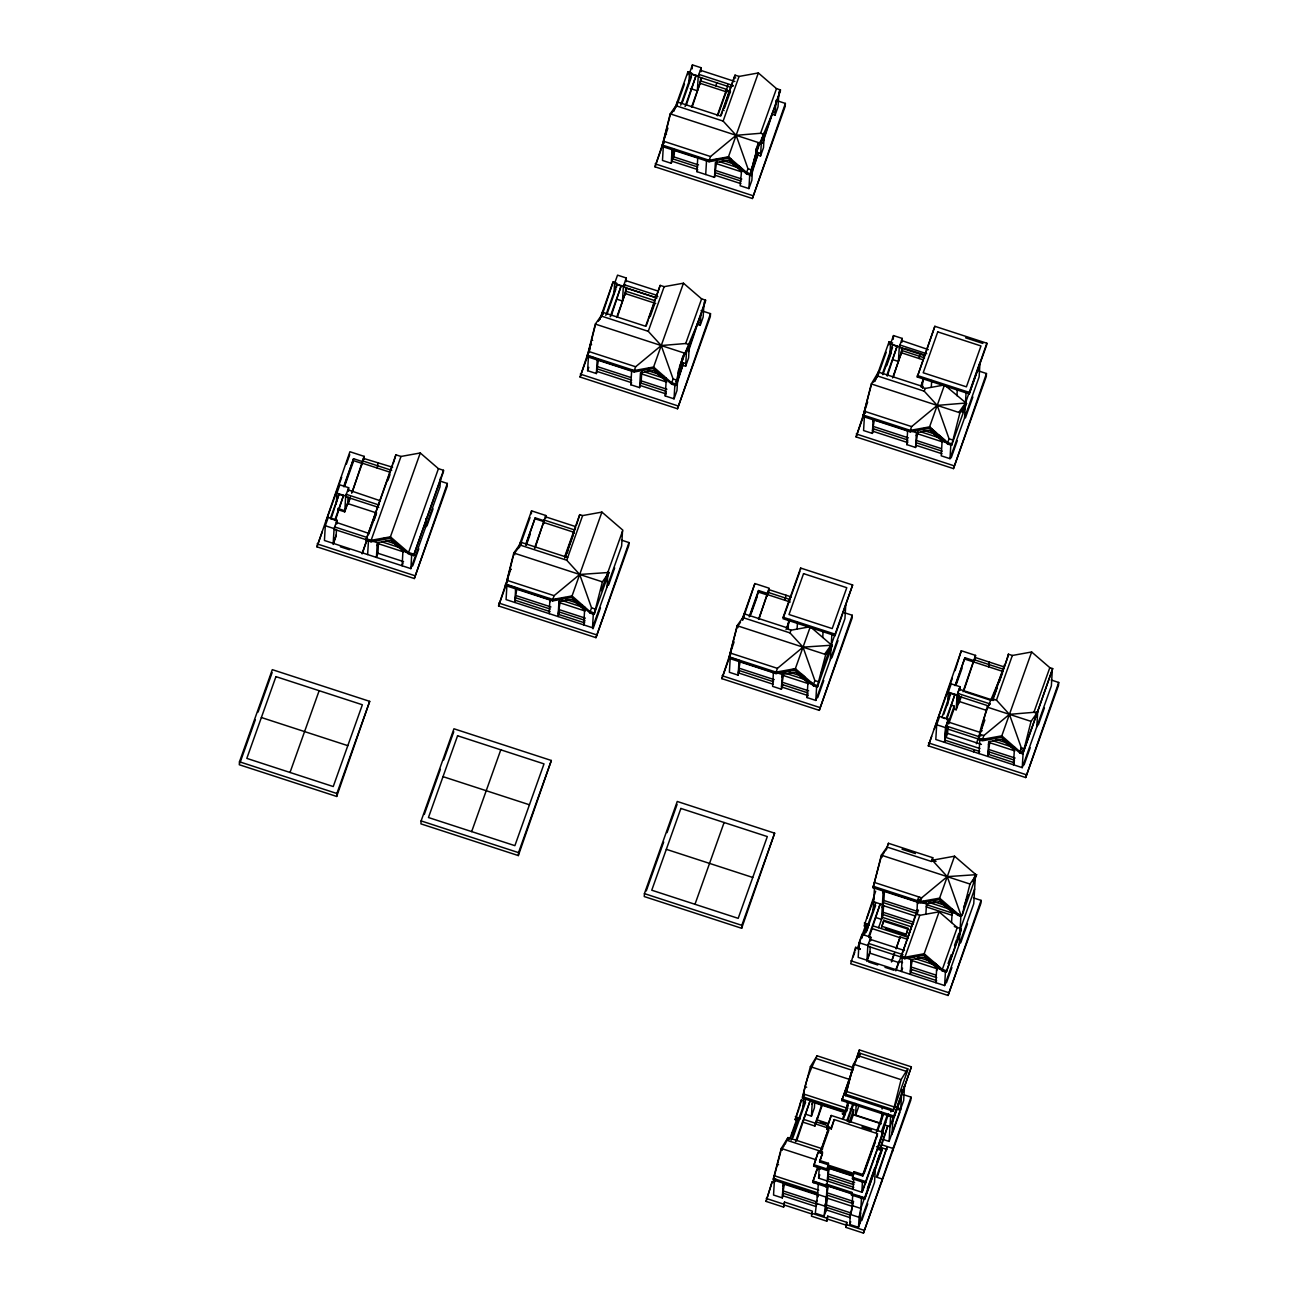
<?xml version="1.0" encoding="UTF-8"?>
<svg xmlns="http://www.w3.org/2000/svg" width="1298" height="1298" viewBox="0 0 1298 1298"><rect width="100%" height="100%" fill="white"/><g stroke="black" fill="none" stroke-linecap="round" stroke-linejoin="round"><path stroke-width="1.5" d="M239.481 761.796L239.303 764.749L336.701 796.453L369.703 701.358L272.304 669.654L239.481 761.796L336.88 793.5L336.701 796.453M439.844 481.006L447.323 483.44L447.145 486.393L414.322 578.535L316.923 546.831L349.925 451.736L364.186 456.377L364.008 459.33M336.815 523.97L337.042 520.287L328.264 517.431L325.311 525.739L324.435 540.487L410.866 568.621L439.99 486.847L440.541 477.632M330.455 518.145L339.086 494.311L343.467 495.739L334.819 520.027L331.899 519.07M337.042 520.287L334.089 528.594L333.132 544.446L336.101 536.139L336.49 529.503M334.819 526.517L334.641 529.47L367.172 540.049M336.263 504.208L336.912 493.159L339.865 484.852L348.643 487.707L348.432 491.39M336.296 522.364L368.794 533.397M339.103 493.873L330.941 519.232M343.499 495.301L335.338 520.66M337.723 509.579L344.749 511.866L345.69 496.014L348.643 487.707M346.42 493.938L346.258 496.891L378.773 507.469M347.896 489.784L380.411 500.817M348.091 496.923L347.653 504.37L350.298 496.939M344.181 486.653L353.559 458.713L362.337 461.569L362.158 464.522M352.229 492.396L362.775 460.319M391.688 470.33L362.742 460.92L363.667 457.837M365.955 540.13L395.906 454.803L400.985 456.458L420.276 452.97L438.432 468.659L443.51 470.298L443.429 471.774L413.559 555.625L408.481 553.97L390.325 538.297L371.033 541.785L365.955 540.13L392.499 465.625M367.642 554.554L368.518 539.806M377.069 467.978L378.107 463.126M371.033 541.785L371.406 540.747L377.296 542.661L376.42 557.41L377.896 553.256L378.481 543.424M392.613 467.264L363.618 458.421M395.906 454.803L393.164 463.759M377.296 542.661L390.52 540.276L402.964 551.017L402.088 565.766L403.078 562.991M410.866 568.621L411.742 553.873L411.369 554.911M413.559 555.625L443.51 470.298M414.322 578.535L447.323 483.44M425.419 527.734L425.971 518.519M421.12 820.92L420.941 823.873L518.34 855.577L551.342 760.482L453.943 728.778L421.12 820.92L518.519 852.624L518.34 855.577M621.369 540.098L628.962 542.564L628.784 545.517L595.96 637.659L498.562 605.955L510.795 569.157M590.119 613.094L571.964 597.421L552.672 600.909L505.474 585.544L505.571 584.068L552.753 599.433L572.045 595.944L590.493 612.056L590.119 613.094L594.095 614.392L609.038 572.467L579.703 574.462L554.1 595.668L552.753 599.433M550.174 609.022L515.728 597.81L514.835 602.467L515.712 587.718L506.95 584.863L506.074 599.611L592.505 627.745L621.628 545.971L622.505 531.223M514.998 599.887L516.912 588.367M514.787 554.83L513.7 554.473L519.443 546.344L520.498 542.142L567.697 557.507M531.385 513.813L531.563 510.86L545.809 515.501L545.647 518.454M525.771 545.095L535.198 517.837L543.959 520.693L543.797 523.646M535.084 548.064L544.333 519.654M545.371 516.75L575.42 526.534M549.881 598.492L549.281 613.678M558.757 604.738L559.665 599.708M558.205 613.954L560.119 602.434M564.808 556.566L564.727 558.043L567.68 549.752L567.502 552.688M702.916 311.179L710.493 313.645L710.314 316.598L677.491 408.756L580.092 377.037L590.996 344.002M574.024 530.476L573.846 533.429L574.397 529.438M598.443 359.449L596.382 373.548L587.605 370.693L588.481 355.944L588.108 356.982M601.315 590.704L622.862 530.184L601.915 512.093L582.624 515.582L579.735 514.641L576.328 525.463M596.382 373.548L597.258 358.8L596.885 359.838M600.974 317.426L602.402 312.201L645.625 326.269L660.179 285.382L664.154 286.663L683.462 283.191L701.618 298.864L705.593 300.163L688.492 349.211M584.457 622.813L584.619 620.233L558.951 611.877L558.789 614.457L584.457 622.813L583.727 624.89L584.603 610.141L572.158 599.4L558.935 601.785L558.059 616.534L559.535 612.38M592.505 627.745L593.381 612.997L594.468 613.354M616.664 283.11L613.094 281.942L602.207 314.992M594.095 614.392L602.402 581.861L609.038 572.467M613.938 294.5L614.587 283.435L617.54 275.144L626.317 277.999L626.107 281.682M616.615 287.101L616.777 284.148M595.96 637.659L628.962 542.564M621.174 285.576L611.326 315.69M626.317 277.999L623.365 286.29L622.488 301.039L617.231 299.319M656.464 297.761L623.932 287.166L624.078 284.668L656.61 295.246M607.058 586.858L607.935 572.11M625.328 294.727L625.782 287.215M617.296 317.28L625.847 291.19L654.014 300.357M666.896 389.238L641.228 380.882L639.59 387.615L630.812 384.76L631.688 370.011M639.59 387.615L640.466 372.867L653.689 370.482L666.134 381.223L665.257 395.971L674.035 398.827L676.988 390.52L677.864 375.787M641.066 383.462L641.78 371.666L641.034 373.743L666.701 382.099M777.713 100.92L785.371 103.418L785.193 106.371L752.386 198.513L654.987 166.809L667.886 128.129M660.179 285.382L648.789 318.61M662.986 146.755L663.359 145.717L662.483 160.449L671.261 163.305L672.137 148.572L671.764 149.611M672.705 149.448L672.007 161.244L697.659 169.584L696.929 171.661L714.484 177.372L716.658 161.439L715.912 163.516L741.58 171.871L741.758 168.918L740.136 185.728L748.914 188.583L751.866 180.292L752.743 165.544L756.994 148.702M672.737 159.167L673.337 149.205M674.554 149.481L674.214 155.014L671.261 163.305M665.257 395.971L666.15 391.315L640.482 382.959M687.794 74.667L687.972 71.715L691.542 72.866M688.881 83.056L689.481 73.207L692.434 64.9L701.212 67.756L700.969 71.698M680.687 105.138L691.672 73.921M692.191 68.843L692.434 64.9M644.425 893.624L644.262 896.561L741.661 928.281L774.646 833.17L677.248 801.466L644.425 893.624L741.823 925.328L741.661 928.281M674.035 398.827L674.911 384.078M671.666 384.176L672.023 383.153L653.592 367.026L634.3 370.514L587.102 355.149L587.021 356.626L634.203 371.991L653.494 368.502L671.666 384.176L675.641 385.474C680.704 355.246 697.432 329.741 705.593 300.163M696.053 75.349L686.204 105.446M677.491 408.756L710.493 313.645M701.212 67.756L698.243 76.063L697.367 90.795L690.358 88.524M676.793 384.208L683.592 362.953L675.641 385.474M700.206 84.484L700.628 77.604M692.11 107.231L700.725 80.947L726.393 89.302M696.929 171.661L697.805 156.928M683.446 365.533L685.636 366.247L686.512 351.498L687.843 347.783M689.368 345.041L688.589 357.94L685.636 366.247M690.65 342.088L690.568 343.548L689.465 343.191M705.706 174.516L706.583 159.784M688.329 351.79L698.162 322.066L700.352 322.78M698.016 324.646L700.206 325.36L700.904 313.564M703.922 304.154L703.159 317.053L700.206 325.36M714.484 177.372L715.36 162.639L728.584 160.238L741.012 170.995M725.874 92.839L727.902 84.711M764.019 137.166L780.471 89.919L776.496 88.621L758.34 72.948L739.049 76.436L735.057 75.138L723.002 110.233L724.089 110.59M748.914 188.583L749.79 173.851L750.893 174.208M750.601 173.77L746.626 172.472L728.47 156.798L709.179 160.287L661.98 144.922L661.899 146.398L709.081 161.747L728.389 158.275L746.545 173.948L750.52 175.246C755.598 145.003 772.326 119.513 780.471 89.919M844.641 612.786L852.267 615.268L852.088 618.205L819.281 710.363L721.883 678.659L734.1 641.861M752.386 198.513L785.371 103.418M756.507 148.313L756.296 151.996L760.677 153.424M751.007 175.847L758.486 152.71L752.499 169.519M728.795 658.232L728.876 656.756L776.074 672.121L795.366 668.632L813.521 684.322L817.497 685.62L817.416 687.08L813.44 685.798L795.285 670.109L775.993 673.597L728.795 658.232L737.004 627.177L740.46 622.294M730.255 657.551L729.379 672.299L738.156 675.155L739.049 670.498L773.494 681.71M758.324 155.289L760.531 156.003L761.407 141.271L763.386 135.69L764.49 136.047L758.746 144.175L750.52 175.246M765.544 131.844L765.447 133.321L764.36 132.964L763.484 147.712L760.531 156.003M738.156 675.155L739.033 660.406L729.168 657.194M738.319 672.575L740.233 661.055M762.575 143.364L773.04 111.823L775.247 112.537M772.894 114.402L775.084 115.116L775.961 100.384M778.914 92.077L778.037 106.825L775.084 115.116M767.102 596.334L769.13 588.205L754.868 583.565L742.634 620.363M758.34 593.478L758.503 590.525L767.28 593.381M759.07 618.886L767.881 591.726M790.385 599.66L767.832 592.31L768.838 589.032M783.132 617.248L783.051 618.724L835.036 635.647L852.64 584.976L800.655 568.053L783.132 617.248L835.117 634.17L835.036 635.647M784.917 600.276L786.02 595.23M773.105 672.656L773.478 671.618L772.602 686.366L781.38 689.222L782.256 674.473L777.827 673.045M782.077 677.426L782.986 672.413M781.526 686.642L783.44 675.122M795.366 668.632L810.309 626.723L791.001 630.195L788.129 629.27L788.681 619.779M797.086 629.108L797.491 622.277M800.574 569.53L800.655 568.053M903.359 1094.636L911.001 1097.118L910.823 1100.071L863.446 1233.1L845.89 1227.389L846.799 1222.359L827.718 1216.145L826.81 1221.175L811.445 1216.177L812.37 1211.148L784.511 1202.078L783.586 1207.108L766.047 1201.396L772.132 1181.845L774.322 1182.559L775.604 1178.941M772.132 1181.845L766.047 1201.396M817.643 1194.371L815.29 1213.257L824.052 1216.112L826.42 1197.227L773.332 1179.947L773.413 1178.47L781.266 1148.438L787.983 1137.583L822.656 1148.876M774.419 1180.304L773.543 1195.036L782.321 1197.892L783.213 1193.251L817.659 1204.447M845.809 603.927L844.933 618.659L815.809 700.433L807.031 697.578L807.908 682.829L795.479 672.088L782.256 674.473M807.778 695.501L807.924 692.921L782.272 684.565L782.11 687.145L807.778 695.501L807.031 697.578M782.321 1197.892L783.197 1183.159M782.483 1195.312L784.398 1183.792M783.586 1207.108L784.511 1202.078M785.128 1144.317L787.983 1137.583M815.809 700.433L816.685 685.685L817.789 686.042M791.845 1133.089L791.699 1135.523L796.453 1122.17M822.737 637.464L823.143 630.617M819.281 710.363L852.267 615.268M797.313 1117.318L797.134 1120.271L795.171 1119.622L801.255 1100.071L803.446 1100.785M798.822 1118.341L795.333 1116.669M801.255 1100.071L799.422 1107.697M844.852 1111.98L802.456 1098.173L802.537 1096.696L810.39 1066.664L817.107 1055.809L853.711 1067.735M803.008 1107.746L803.543 1098.53M830.379 659.546L831.904 633.749M806.188 1114.414L811.445 1116.134L812.321 1101.385M817.107 1055.809C811.234 1068.27 805.166 1081.023 803.43 1095.447L802.456 1098.173M814.738 1102.294L814.398 1107.827L811.445 1116.134M802.44 1121.991L814.901 1126.047L822.088 1103.43M978.838 371.033L986.464 373.516L986.285 376.452L953.478 468.61L856.08 436.907L867.632 401.974M814.901 1126.047L816.523 1119.687L828.254 1123.516L827.507 1125.577L815.777 1121.764M876.475 1146.734L882.251 1148.6L882.153 1150.077L864.646 1199.271L851.472 1194.987L851.959 1192.408L826.291 1184.052L825.804 1186.632L826.972 1183.37L826.063 1186.778L812.645 1182.348L817.172 1168.411L820.093 1169.368M813.619 1166.123L818.129 1152.202L822.526 1153.63L819.573 1161.937L828.335 1164.793L826.777 1170.407L813.619 1166.123L818.129 1152.202M816.929 1117.919L816.75 1120.855L822.526 1104.42M813.846 1182.786L813.911 1181.764L819.152 1183.468M922.878 378.043L922.326 387.518L925.198 388.443L944.506 384.971L966.539 403.418L951.612 445.328L947.637 444.046L929.482 428.356L910.19 431.845L862.992 416.48L871.299 383.948L878.373 372.055L922.683 386.479L922.602 387.956M818.292 1183.419L817.464 1197.308L818.211 1195.247L783.765 1184.036L783.019 1186.096M821.569 1150.661L828.887 1130.104L826.696 1129.39L826.777 1127.913L831.223 1115.469L883.208 1132.391L861.823 1192.213L818.6 1178.146L819.265 1167.097M819.573 1161.937L822.608 1152.153L820.417 1151.44L829.065 1127.151L831.255 1127.865L831.174 1129.341L834.208 1119.574L877.432 1133.641L877.253 1136.594M820.417 1151.44L820.336 1152.916L829.065 1127.151M864.452 415.798L863.576 430.547L872.353 433.402L873.83 429.249M826.063 1186.778L826.291 1184.052M826.777 1170.407L828.432 1163.316L819.655 1160.461M825.544 1211.959L827.118 1185.431M827.297 1182.478L828.254 1166.253M828.335 1164.793L828.432 1163.316M831.223 1115.469L826.696 1129.39M872.353 433.402L873.23 418.654L872.856 419.692M826.242 1200.179L827.151 1195.15L852.818 1203.506M827.378 1181.002L828.27 1176.345L853.938 1184.701M825.69 1209.379L827.605 1197.859M826.42 1197.227L828.351 1185.399M827.524 1178.422L829.406 1167.486M826.81 1221.175L827.718 1216.145M872.499 430.822L874.43 419.303M878.373 372.055L876.945 377.296L873.505 382.164M841.769 1100.574L859.39 1049.92L911.374 1066.842L893.77 1117.497L841.769 1100.574L853.224 1068.416M860.266 948.822L855.658 947.329L850.677 963.765L948.075 995.469L980.899 903.327L981.077 900.374L973.435 897.891M888.887 344.749L889.065 341.812L892.635 342.964M845.533 1095.658L853.467 1064.165L860.185 1053.311L907.789 1068.806L907.708 1070.282L893.138 1111.153L845.533 1095.658L853.386 1065.642M889.99 353.105L890.525 343.889L893.495 335.582L902.256 338.437L902.045 342.12M845.209 1112.062L845.079 1114.284L842.207 1113.798L845.047 1114.722M855.479 950.266L855.658 947.329M846.848 1111.12L847.416 1101.645M882.38 373.938L892.732 344.603M893.267 339.265L893.495 335.582M860.233 949.406L857.41 947.897M870.585 940.904L870.796 937.221L862.018 934.365L859.065 942.673L858.189 957.405L944.62 985.539L973.743 903.781L975.496 874.284L954.549 856.193L932.289 860.217L931.396 861.466L887.086 847.042L881.342 855.187L873.035 887.718L920.233 903.084L939.525 899.595L957.681 915.268L960.569 916.21L960.942 915.171L947.264 876.637L932.289 860.217L932.743 857.702L888.432 843.278L887.086 847.042M861.807 938.048L862.018 934.365M897.113 346.031L887.264 376.128M845.89 1227.389L846.799 1222.359M875.663 891.174L864.127 925.993L865.896 926.561L866.058 923.608M850.693 1122.17L853.338 1114.739L853.646 1109.725L850.352 1108.654M902.256 338.437L899.303 346.744L898.427 361.477L893.17 359.773M854.944 1104.858L855.025 1103.381M900.049 344.668L899.871 347.621L924.744 355.717M856.242 1103.657L855.544 1115.453L858.497 1107.145M859.39 1049.92L855.252 1062.737M901.526 340.514L928.297 349.6M875.42 1167.551L874.544 1182.3L858.497 1227.324L849.719 1224.468L850.32 1214.441L853.565 1201.429L827.897 1193.073M851.472 1194.987L851.959 1192.408M883.208 1132.391L865.604 1183.046L852.445 1178.762L854.1 1171.672L862.862 1174.528L862.781 1176.004L854.003 1173.149M901.299 354.581L901.721 347.653M851.731 1195.134L851.796 1194.095M860.185 1053.311L859.13 1057.497M893.267 377.134L902.078 349.973M852.445 1178.762L854.1 1171.672M852.656 1195.75L851.796 1210.288L850.32 1214.441L859.098 1217.297L858.497 1227.324M853.046 1189.357L853.743 1177.562M866.886 930.731L868.914 924.549L864.306 923.04M870.796 937.221L867.843 945.528L866.886 961.445L869.855 953.138L870.244 946.437M873.083 911.001L874.511 887.037L874.138 888.075M859.974 1223.17L861.515 1197.373M861.823 1192.213L862.472 1181.164M942.121 451.169L916.469 442.813L915.577 447.469L906.799 444.614L907.675 429.865L907.302 430.904M907.529 442.537L907.691 439.957L873.246 428.746L873.1 431.325L907.529 442.537L906.799 444.614M863.949 1199.109L864.014 1198.07L858.773 1196.367M864.646 1199.271L882.251 1148.6M865.604 1183.046L865.685 1181.569L852.526 1177.286M863.446 1233.1L911.001 1097.118M883.857 920.136L881.634 927.194L883.808 920.282L908.097 928.184L905.923 935.095L885.366 928.411M882.234 907.594L883.143 902.564L917.589 913.776M883.597 905.209L882.997 915.236L878.568 927.681M873.635 901.785L882.397 904.641L883.873 900.488L884.457 890.655M888.335 844.755L888.432 843.278M917.248 376.972L934.852 326.301L986.837 343.224L986.756 344.7L969.233 393.894L917.248 376.972L934.852 326.301M919.114 358.524L920.217 353.478M915.577 447.469L916.453 432.721L910.547 430.806L910.19 431.845M915.723 444.889L917.637 433.37M880.596 1113.213L880.693 1111.737M881.342 1121.537L881.796 1113.911M882.088 1109.06L882.169 1107.583M880.839 1151.699L880.904 1150.661M881.699 1181.845L881.877 1178.892L876.393 1177.108L887.248 1146.588L877.578 1176.231M878.308 1145.68L885.771 1122.283M931.283 387.356L931.688 380.525M896.123 948.903L900.163 936.929L907.399 939.281L911.228 926.74L882.267 917.313L882.445 914.36L913.062 924.322M902.532 962.581L898.881 961.396L898.8 962.792L901.461 955.328M883.841 1139.693L889.098 1141.413L890.639 1115.599M890.85 1111.915L890.947 1110.439M918.773 896.902L917.443 900.666L916.923 914.376L918.416 910.223L917.313 909.866L900.812 957.421L904.787 958.703L924.095 955.231L942.251 970.904L946.226 972.202L961.153 930.277L961.25 928.8L954.322 926.545M893.138 1111.153L901.072 1079.66L907.789 1068.806M902.272 956.74L901.396 971.472L902.581 968.162M891.969 1134.582L892.943 1118.357M893.77 1117.497L911.374 1066.842M892.57 1151.326L892.732 1148.373L881.618 1144.755M901.818 1090.142L900.617 1110.293L897.113 1109.157M904.787 958.703L905.16 957.681L911.05 959.595L910.174 974.327L911.65 970.19M916.453 432.721L929.676 430.336L942.105 441.077L941.228 455.825L950.006 458.681L979.13 376.907L980.006 362.174L962.143 412.342M910.352 971.391L912.251 960.163M917.313 909.866L917.232 911.342L883.873 900.488M1051.218 680.022L1058.697 682.456L1058.519 685.409L1025.696 777.551L928.297 745.847L961.299 650.752L975.561 655.393L974.863 659.79L975.009 657.437L1003.954 666.864M950.006 458.681L950.882 443.932L951.986 444.289M951.612 445.328L959.92 412.796L966.539 403.418M948.189 722.986L948.416 719.303L939.638 716.447L936.685 724.755L935.809 739.503L1022.24 767.637L1051.364 685.863L1052.24 671.115M925.88 914.214L926.496 903.96L920.606 902.045L923.641 901.493M956.934 395.712L957.34 388.865M953.478 468.61L986.464 373.516M944.733 718.557L941.829 717.161M948.416 719.303L945.463 727.61L944.587 742.359L946.193 725.533M946.226 718.589L954.841 694.755L950.46 693.327L941.813 717.599M947.524 705.074L948.286 692.175L951.239 683.868L960.017 686.723L959.806 690.406M964.576 417.794L966.101 391.996M946.794 736.128L947.297 727.87M978.692 736.566L946.177 725.971L947.67 721.38M947.54 734.051L947.978 726.685M950.314 695.825L950.477 692.889M969.233 393.894L986.837 343.224M911.05 959.595L924.273 957.194L936.718 967.951L935.842 982.683L936.588 980.607L910.92 972.267L911.099 969.314L936.767 977.67M948.676 723.992L953.998 709.049L954.176 706.112L951.239 705.155M954.874 694.316L946.713 719.676M953.998 709.049L956.188 709.763L957.064 695.03L960.017 686.723M956.934 707.686L957.81 692.954M961.299 650.752L955.101 670.628M958.411 703.548L958.865 695.679M990.309 703.987L957.778 693.392L959.287 688.8M959.465 695.939L959.06 702.867L961.429 696.296M944.62 985.539L945.496 970.807L946.599 971.164M946.226 972.202L961.25 928.8M955.588 685.149L964.933 657.729L973.711 660.585L963.035 691.72M951.548 922.57L952.164 912.316L939.72 901.575L926.496 903.96M948.075 995.469L981.077 900.374M963.765 690.958L974.198 659.725L1003.143 669.151M959.19 944.668L960.942 915.171M978.432 739.503C983.511 709.26 1000.239 683.77 1008.384 654.176L1012.359 655.474L1031.65 651.985L1049.822 667.659L1052.694 668.6L1022.743 753.927L1019.871 752.986L1001.699 737.313L982.408 740.801L978.432 739.503L981.937 727.205M979.016 753.57L979.893 738.822L979.536 739.86M988.524 666.799L989.482 662.142M987.956 753.846L989.871 742.31M993.457 696.101L992.353 700.433M1008.303 655.652L1008.384 654.176M1014.209 762.705L1014.355 760.125L988.687 751.769L988.541 754.349L1014.209 762.705L1013.462 764.782L1014.338 750.033L1001.894 739.292L988.67 741.677L987.794 756.426L989.271 752.272M1022.743 753.927L1052.694 668.6M1022.24 767.637L1023.116 752.889L1009.438 714.354L996.458 700.125L992.483 698.827M1025.696 777.551L1058.697 682.456M1036.794 726.75L1037.67 712.002L1009.438 714.354L983.835 735.56L982.505 739.325L978.514 738.027M880.158 1153.598L860.85 1208.438L859.098 1217.297L860.574 1213.159M594.192 612.916L590.217 611.618L591.547 607.853L579.703 574.462L566.723 560.233L519.524 544.868L513.781 553.013L506.901 580.303L554.1 595.668M507.242 580.06L513.245 556.29M675.723 383.997L671.747 382.715L673.094 378.951L661.234 345.544L648.254 331.315L601.055 315.966L595.328 324.094L588.448 351.385L635.631 366.75L661.234 345.544L685.701 343.516L689.692 344.814M588.351 352.861L591.223 341.471M595.23 325.571L591.58 340.076L592.667 340.433M746.626 172.472L747.972 168.708L736.128 135.317L723.132 121.087L675.95 105.722L670.206 113.851L663.327 141.157L710.525 156.523L736.128 135.317L760.596 133.272L764.571 134.57M670.109 115.327L663.229 142.634L664.333 142.991M678.335 373.905L682.586 357.08L686.512 351.498M813.521 684.322L814.868 680.558L803.024 647.15L790.028 632.921L742.845 617.572L737.102 625.701L730.222 653.008L777.421 668.356L803.024 647.15L832.342 645.171L817.416 687.08M862.992 416.48L871.201 385.425M817.497 685.62L825.723 654.549L832.342 645.171M780.715 1151.732L773.332 1179.947M884.311 852.332L881.261 856.664L873.035 887.718M982.294 725.809L986.642 708.497M957.681 915.268L958.054 914.23L962.029 915.528L969.963 884.035L976.599 874.641L947.264 876.637L919.033 900.017M1037.67 712.002L1031.05 721.38L1024.171 748.686L1021.299 747.745L1019.952 751.51L1022.824 752.451M239.968 762.867L255.382 719.611M258.059 712.099L272.126 672.607M316.923 546.831L322.277 531.791M325.636 522.38L341.699 477.258M346.388 464.084L349.746 454.689M343.629 486.588L353.559 458.713M344.57 486.377L353.381 461.666M333.213 543.343L336.166 535.036M347.767 502.456L344.814 510.747L337.788 508.475M362.337 461.569L364.186 456.377M344.749 511.866L347.702 503.559L376.663 512.986M351.628 493.224L362.661 462.234M348.253 503.543L350.233 497.961M366.799 539.757L362.093 553.873L366.734 540.86M368.778 534.176L376.063 513.732M387.972 480.292L389.968 474.711M374.019 520.417L375.998 514.835M366.052 538.654L371.114 540.309L400.985 456.458M290.022 772.456L319.146 690.698M377.118 545.614L377.864 543.538L403.532 551.893M371.114 540.309L390.422 536.82L420.276 452.97M413.656 554.149L408.578 552.494L438.432 468.659M412.715 565.863L418.816 548.746M426.945 525.933L433.045 508.816M336.88 793.5L369.703 701.358M518.162 548.47L531.563 510.86M599.692 319.551L613.094 281.942M673.905 111.206L687.972 71.715M505.474 585.544L506.82 581.78M424.284 814.479L440.363 769.341M443.721 759.93L453.765 731.731M498.562 605.955L507.94 579.638M519.33 547.659L530.038 517.577M580.092 377.037L590.136 348.838M654.987 166.809L663.684 142.358M676.42 106.631L684.452 84.062M506.577 585.901L506.95 584.863M605.793 315.365L616.761 284.587L621.142 286.031L610.19 316.793M606.945 314.246L615.966 288.919M682.472 102.201L691.493 76.858M525.82 544.138L535.198 517.837M587.605 370.693L588.789 367.366M526.323 545.209L530.33 533.932M685.068 106.566L696.036 75.787L691.639 74.359M515.355 588.757L515.712 587.718M515.549 590.671L516.279 588.594L550.725 599.806L549.979 601.883M623.932 287.166L624.922 284.408M543.959 520.693L545.809 515.501M625.506 291.774L626.885 288.27L656.934 298.053M700.385 81.547L701.764 78.042M534.549 547.951L543.911 521.65L535.133 518.794M616.631 317.475L625.441 292.731M691.526 107.231L700.336 82.504M715.75 85.83L716.788 82.926M717.21 115.717L725.988 91.071L730.368 92.499M717.778 115.587L726.247 91.801L700.579 83.445M735.057 75.138L720.504 116.025L677.28 101.958L675.852 107.199L671.131 113.883M646.177 325.928L648.124 320.476M721.055 115.684L722.353 112.05M564.646 556.777L579.735 514.641M650.201 316.598L654.89 303.44M724.414 108.237L730.433 91.331L726.053 89.903M568.346 547.87L575.663 527.329M565.814 555.966L573.181 535.311M566.723 560.233L582.624 515.582M634.3 370.514L635.631 366.75M648.254 331.315L664.154 286.663M709.179 160.287L710.525 156.523M723.132 121.087L739.049 76.436M552.672 600.909L553.045 599.871M634.203 371.991L634.576 370.952M709.081 161.747L709.454 160.725M471.661 831.596L500.785 749.822M630.812 384.76L631.558 382.683L597.112 371.471M572.045 595.944L601.915 512.093M653.592 367.026L683.462 283.191M728.47 156.798L758.34 72.948M571.964 597.421L572.337 596.382L568.913 596.999M653.494 368.502L653.868 367.464M728.389 158.275L728.762 157.236L731.504 159.605M581.618 605.744L581.991 604.706M663.148 376.842L663.521 375.803M738.027 166.598L738.4 165.56L741.19 167.977L740.834 169.016M584.408 608.162L584.781 607.123M665.939 379.243L666.312 378.205M583.873 622.31L584.619 620.233M685.701 343.516L701.618 298.864M760.596 133.272L776.496 88.621M746.545 173.948L746.918 172.91M755.874 149.887L757.87 144.289M679.487 366.815L684.143 353.737L686.334 354.451M756.361 150.974L759.038 143.494L761.228 144.208M678.075 371.569L681.401 362.239L685.798 363.667M704.035 302.32L705.495 301.639M752.743 165.544L750.763 171.125L751.866 171.482M593.008 628.784L600.455 607.87M608.584 585.057L614.668 567.94M518.519 852.624L551.342 760.482M742.148 619.292L754.868 583.565M742.748 619.032L744.176 613.808L788.486 628.232L788.129 629.27M646.258 890.931L663.684 842.029M667.026 832.635L677.085 804.419M721.883 678.659L731.261 652.326M749.141 616.826L758.503 590.525M749.709 616.501L758.421 592.083L767.183 594.938L758.486 619.357M750.974 614.149L756.994 597.242M738.659 661.445L739.033 660.406M738.854 663.359L739.6 661.282L774.03 672.494M768.659 591.969L768.951 591.142M783.716 616.826L799.893 571.428M786.069 629.627L789.395 620.298M787.351 626.788L790.011 619.308M874.998 381.304L889.065 341.812M856.08 436.907L865.442 410.574M877.513 376.728L886.21 352.277M776.074 672.121L777.421 668.356M790.028 632.921L791.001 630.195M775.993 673.597L776.35 672.559M882.883 374.7L892.553 347.539M694.982 904.284L724.106 822.51M886.68 365.679L891.369 352.537M886.777 375.365L897.096 346.388L892.7 344.96M873.051 421.607L873.797 419.53M781.38 689.222L782.856 685.068M901.477 351.628L903.002 347.864M892.57 377.929L901.38 353.186M795.285 670.109L795.658 669.07L791.796 669.768M813.44 685.798L813.814 684.76L810.779 682.148M920.931 386.009L923.592 378.545M920.882 386.901L923.543 379.422M922.326 387.518L922.683 386.479M816.312 686.723L816.685 685.685M820.661 674.538L852.64 584.976M863.073 415.003L910.271 430.368L911.618 426.604L937.221 405.398L965.452 403.061L958.816 412.44M951.694 443.867L947.718 442.569L949.065 438.805L937.221 405.398L924.225 391.169L925.198 388.443M817.675 697.675L823.759 680.558M831.888 657.745L837.989 640.628M741.823 925.328L774.646 833.17M916.274 435.674L917.751 431.52M910.271 430.368L929.563 426.88L944.506 384.971M929.482 428.356L929.855 427.318L935.907 432.542M947.637 444.046L948.011 443.007M951.191 457.821L957.291 440.72M965.42 417.891L972.867 396.977M795.171 1119.622L798.854 1109.255M853.078 957.015L854.879 951.953M866.804 918.497L874.154 897.859M928.297 745.847L931.656 736.453M934.333 728.924L952.408 678.14M789.817 1138.817L797.28 1117.838L800.363 1118.827M857.378 948.481L866.026 924.208L868.881 925.133M857.913 948.984L859.909 943.37M861.904 937.773L865.231 928.427M791.18 1140.131L805.75 1099.244M864.208 935.079L875.825 902.499M792.997 1137.502L805.571 1102.197M865.977 932.597L875.647 905.452M943.662 714.517L949.649 697.691M955.004 685.604L964.933 657.729M882.916 890.931L883.273 889.893L881.52 919.39L876.264 917.67M955.945 685.393L962.045 668.275M883.111 892.846L883.841 890.769L918.286 901.98L917.54 904.057M795.56 1141.559L810.13 1100.672L796.712 1140.796M868.605 936.507L880.206 903.927L869.076 937.643M812.142 1104.338L812.889 1102.262L845.42 1112.84M947.005 725.712L946.015 728.486L980.461 739.698L980.736 738.919M958.605 693.132L957.632 695.89L988.249 705.869M948.189 722.921L954.176 706.112M881.699 916.437L883.175 912.283L913.792 922.245M866.967 960.26L869.92 951.969M956.188 709.763L959.141 701.472L986.285 710.298M973.711 660.585L975.561 655.393M831.255 1127.865L834.208 1119.574M812.645 1182.348L817.091 1169.887M891.515 961.218L894.176 953.738M896.172 948.14L900.163 936.929M891.466 961.98L894.793 952.651M818.6 1178.146L819.784 1174.82M931.396 861.466L932.743 857.702M905.923 935.095L908.032 929.141L883.76 921.239M842.548 1119.006L848.357 1102.716M895.912 969.687L898.881 961.396M973.532 751.785L974.279 749.709M976.404 743.722L978.384 737.735M980.298 732.786L984.858 720.017M992.045 699.833L1004.506 664.819M895.847 970.872L898.8 962.564L869.855 953.138M873.132 886.242L920.314 901.607L921.661 897.843L874.463 882.478M901.915 954.306L915.739 915.496M994.008 695.76L1007.929 656.691M843.7 1118.243L848.34 1105.231M992.71 700.385L997.27 687.583M999.233 682.099L1002.494 672.964M816.864 1200.472L815.874 1203.23L824.652 1206.085L826.128 1201.948M828.075 1169.206L828.822 1167.129M900.893 955.945L904.884 957.243L919.811 915.317L939.103 911.829L957.259 927.502L942.332 969.428L946.307 970.726M996.458 700.125L1012.359 655.474M846.945 1120.434L852.737 1104.144M847.432 1121.521L853.386 1104.809M926.301 901.98L926.675 900.942M849.006 1122.738L853.646 1109.725M910.871 962.532L911.618 960.471L937.286 968.827L936.539 970.888M988.492 744.63L989.238 742.553L1014.906 750.909M913.841 957.08L914.198 956.042M824.052 1216.112L827.021 1207.821M920.314 901.607L939.606 898.119L954.549 856.193M939.525 899.595L939.898 898.557M904.884 957.243L924.176 953.754L939.103 911.829M982.505 739.325L1001.796 735.836L1031.65 651.985M924.095 955.231L924.452 954.192M1001.699 737.313L1002.072 736.274M951.969 910.336L952.343 909.298L956.626 912.997M933.733 963.554L934.106 962.516L939.752 967.399M876.345 1132.034L882.802 1113.927M877.48 1131.304L883.435 1114.593M936.523 965.972L936.896 964.933M1014.144 748.054L1014.517 747.015M862.862 1174.528L877.432 1133.641M862.781 1176.004L877.351 1135.117M864.014 1173.749L875.274 1142.159M881.374 1131.645L887.183 1115.355M1013.624 762.202L1014.355 760.125M881.796 1133.43L888.481 1114.155M849.719 1224.468L850.709 1221.71M862.391 1191.84L865.036 1184.393M963.587 907.74L968.211 894.728M972.851 881.715L975.496 874.284M1049.822 667.659L1033.906 712.31L1036.794 713.251M942.251 970.904L942.608 969.866M962.029 915.528L976.599 874.641M1019.871 752.986L1020.228 751.948L1001.796 735.836M879.184 1150.109L887.783 1125.95L880.336 1149.347M867.389 1188.595L874.82 1167.729M876.848 1162.051L880.222 1152.559M948.075 963.554L951.304 954.517M954.517 945.463L956.464 940.028M958.881 933.246L957.097 938.211L958.2 938.584M974.62 889.033L960.066 929.92L961.153 930.277M892.764 1121.31L901.412 1097.021M889.098 1141.413L903.668 1100.526L904.544 1085.777L889.974 1126.664L885.593 1125.236M892.635 1132.716L899.952 1112.159M861.791 1220.558L867.745 1203.83M946.469 982.797L951.888 967.578M960.698 942.851L967.481 923.835M1024.09 764.879L1030.19 747.762M1038.319 724.933L1044.419 707.832M598.281 321.239L600.082 318.708M757.464 146.836L761.407 141.271M824.636 654.192L831.255 644.814L811.688 627.908M885.204 851.066L887.005 848.519M987.664 707.069L989.693 704.181M784.235 1145.599L781.185 1149.914L782.272 1150.271M715.247 159.67L719.108 158.973M722.97 158.275L726.831 157.577M648.075 368.518L651.937 367.821M924.062 428.372L927.924 427.675M382.975 538.654L386.836 537.956M554.846 599.546L558.465 598.881M562.083 598.232L565.506 597.615M982.781 739.763L985.815 739.211M779.287 91.038L780.39 91.395M734.603 77.653L735.706 78.01M700.433 70.27L734.879 81.482M733.402 85.636L698.957 74.424L698.811 76.939L731.342 87.518M731.65 85.96L732.753 86.317M689.481 73.207L698.243 76.063M761.585 138.253L762.672 138.61M670.206 113.851L758.827 142.699M757.643 143.818L758.746 144.175M665.403 134.035L666.491 134.392M722.337 160.271L733.338 163.856M747.972 168.708L751.948 170.006M719.757 161.747L738.091 167.718M674.538 150.033L698.373 157.804M698.551 164.943L672.899 156.587L672.153 158.664L697.821 167.004M716.107 170.655L741.775 179.01M715.376 172.731L741.028 181.071M715.214 175.311L740.882 183.651M655.149 163.856L752.548 195.56M965.566 337.805L982.894 343.451M900.017 345.041L926.804 353.754M904.917 348.481L923.77 354.63M890.525 343.889L899.303 346.744M902.029 350.557L924.582 357.907M901.899 352.926L922.667 359.676M625.555 280.514L658.086 291.093M917.329 375.495L969.314 392.418M656.772 296.187L657.859 296.544M701.082 310.611L702.169 310.968M614.587 283.435L623.365 286.29M625.701 293.689L655.75 303.472M877.042 375.82L924.225 391.169M871.299 383.948L959.92 412.796M602.321 313.662L603.408 314.019M688.508 345.917L689.595 346.274L683.851 354.419L676.972 381.709L675.885 381.352M686.691 348.481L687.794 348.838M923.43 430.368L936.264 434.538M864.419 411.255L911.618 426.604M949.065 438.805L953.04 440.103M595.328 324.094L683.949 352.942M864.322 412.715L865.425 413.072M920.85 431.845L941.018 438.416M942.105 441.077L946.534 442.521M875.712 420.163L908.227 430.741M917.005 433.597L942.673 441.953M873.992 426.669L908.422 437.88M917.199 440.736L941.034 448.491M916.307 445.392L941.975 453.748M590.525 344.278L591.612 344.635M678.043 372.769L679.146 373.126M856.242 433.954L953.641 465.658M647.442 370.514L658.443 374.1M673.094 378.951L677.069 380.233M644.879 371.991L663.213 377.961M590.233 356.512L595.506 358.232M597.81 359.676L630.341 370.271M598.005 366.815L630.536 377.41M597.275 368.892L631.704 380.103M640.336 385.538L666.004 393.894M580.271 374.1L677.67 405.803M768.805 589.616L791.342 596.95M544.316 520.092L574.365 529.876M767.702 594.679L790.239 602.012M964.852 659.124L973.63 661.98M974.052 662.077L1003.013 671.504M362.596 463.272L389.741 472.115M353.445 460.628L362.223 463.483M544.154 522.607L574.219 532.391M520.401 543.619L521.504 543.976M959.254 689.238L993.7 700.449M965.014 691.915L990.342 700.157M346.404 494.376L378.935 504.971M336.912 493.159L345.69 496.014M948.286 692.175L957.064 695.03M513.781 553.013L602.402 581.861M737.102 625.701L825.723 654.549M986.74 706.956L1031.05 721.38M737.004 627.177L738.108 627.534M510.033 568.995L511.136 569.351M981.126 730.417L982.229 730.774M947.654 721.818L980.185 732.413M386.106 540.893L397.107 544.479M565.912 599.433L578.746 603.602M591.547 607.853L595.522 609.151M789.233 672.121L802.067 676.29M814.868 680.558L818.843 681.856M979.86 734.262L983.835 735.56M995.647 739.308L1008.481 743.494M979.812 735.609L980.915 735.966M381.709 541.785L400.027 547.74M561.499 600.309L583.5 607.464M784.819 672.997L806.821 680.168M993.084 740.801L1013.251 747.356M334.787 526.956L367.318 537.55M325.311 525.739L334.089 528.594M402.964 551.017L408.854 552.932M807.908 682.829L813.814 684.76M936.685 724.755L945.463 727.61M559.503 602.661L585.155 611.017M782.808 675.349L808.476 683.705M981.418 744.387L946.972 733.175L945.496 737.329L979.941 748.54M516.474 595.733L550.92 606.945M559.681 609.8L585.349 618.156M739.795 668.421L774.225 679.633M783.002 682.488L808.67 690.844M989.433 749.692L1015.101 758.048M377.896 553.256L403.564 561.612M515.582 600.39L550.028 611.601M738.903 673.078L773.332 684.289M945.317 740.282L979.763 751.493M340.384 546.799L349.422 549.752M317.101 543.878L414.5 575.582M498.74 603.018L596.139 634.722M722.045 675.706L819.444 707.41M928.476 742.894L1025.874 774.598M902.045 849.216L915.431 853.581M932.289 860.217L936.036 861.45M881.342 855.187L969.963 884.035M881.261 856.664L882.348 857.021M933.473 901.607L946.307 905.777M929.06 902.483L951.061 909.638M952.164 912.316L956.577 913.76M952.716 913.192L927.064 904.836L926.318 906.913L951.986 915.268M915.836 914.019L919.811 915.317M882.965 905.517L915.496 916.096M261.369 717.518L347.799 745.652M443.007 776.642L529.438 804.776M666.328 849.33L752.759 877.464M881.699 926.237L905.972 934.138M873.311 925.977L907.529 937.107M871.526 928.395L900.114 937.708M870.049 939.298L904.495 950.509M918.027 957.226L930.861 961.412M903.019 954.663L868.573 943.451L868.411 946.404L902.84 957.616M915.463 958.703L933.797 964.674M859.065 942.673L867.843 945.528M936.718 967.951L941.147 969.379M911.829 967.237L935.663 974.993M868.703 962.029L877.756 964.982M884.993 967.335L894.046 970.287M850.855 960.812L948.254 992.516M859.211 1056.037L906.815 1071.531M853.467 1064.165L901.072 1079.66M816.134 1058.535L852.737 1070.461M810.39 1066.664L848.924 1079.222M895.442 1107.113L900.715 1108.816M846.588 1091.472L894.192 1106.967M845.615 1094.198L893.219 1109.693M805.587 1086.848L806.691 1087.205M841.867 1099.098L893.851 1116.02M803.511 1093.971L847.821 1108.395M850.304 1109.384L851.407 1109.741M803.43 1095.447L804.517 1095.804M802.537 1096.696L844.933 1110.488M855.56 1115.079L881.228 1123.435M853.338 1114.739L881.212 1123.808M861.937 1126.972L871.575 1130.104M820.385 1121.748L825.804 1123.5M804.257 1119.574L815.079 1123.095M815.647 1123.971L827.378 1127.8M826.777 1127.913L828.984 1128.627M881.439 1147.708L887.086 1149.541M878.876 1149.006L882.153 1150.077M787.886 1139.06L788.989 1139.417M787.01 1140.309L821.683 1151.602M781.266 1148.438L815.939 1159.731M827.832 1164.971L853.5 1173.327M827.751 1166.448L853.419 1174.804M828.773 1167.875L850.774 1175.031M827.653 1167.924L853.321 1176.28M813.7 1164.647L826.858 1168.93M829.016 1174.268L854.668 1182.624M828.124 1178.925L853.776 1187.281M777.518 1164.42L778.622 1164.777M827.718 1185.561L851.553 1193.316M812.743 1180.872L825.901 1185.155M851.569 1193.511L864.728 1197.794M826.209 1185.528L851.861 1193.884M822.64 1184.603L826.128 1185.739M774.387 1175.745L818.697 1190.169M773.413 1178.47L817.724 1192.894M852.072 1205.582L860.85 1208.438M826.972 1198.103L852.64 1206.459M783.96 1191.175L816.474 1201.753M827.167 1205.242L851.001 1212.997M850.255 1215.074L826.437 1207.318L826.274 1209.898L850.109 1217.654M783.067 1195.831L815.582 1206.41M766.209 1198.443L783.765 1204.155M811.623 1213.224L826.972 1218.222M846.069 1224.436L863.608 1230.147M784.333 1205.031L812.191 1214.101M827.54 1219.098L846.637 1225.312M929.563 426.88L947.718 442.569M938.925 435.154L944.976 440.395M801.71 674.295L804.728 676.907M939.606 898.119L960.569 916.21M924.176 953.754L942.332 969.428M390.422 536.82L408.578 552.494M275.939 676.631L246.815 758.389L333.245 786.539L362.369 704.765L275.939 676.631M457.577 735.755L428.454 817.529L514.884 845.663L544.008 763.889L457.577 735.755M680.882 808.443L651.758 890.217L738.189 918.351L767.313 836.577L680.882 808.443M803.559 573.635L789.006 614.522L832.213 628.589L846.783 587.702L803.559 573.635M937.756 331.882L923.202 372.769L966.41 386.836L980.98 345.949L937.756 331.882"/></g></svg>
